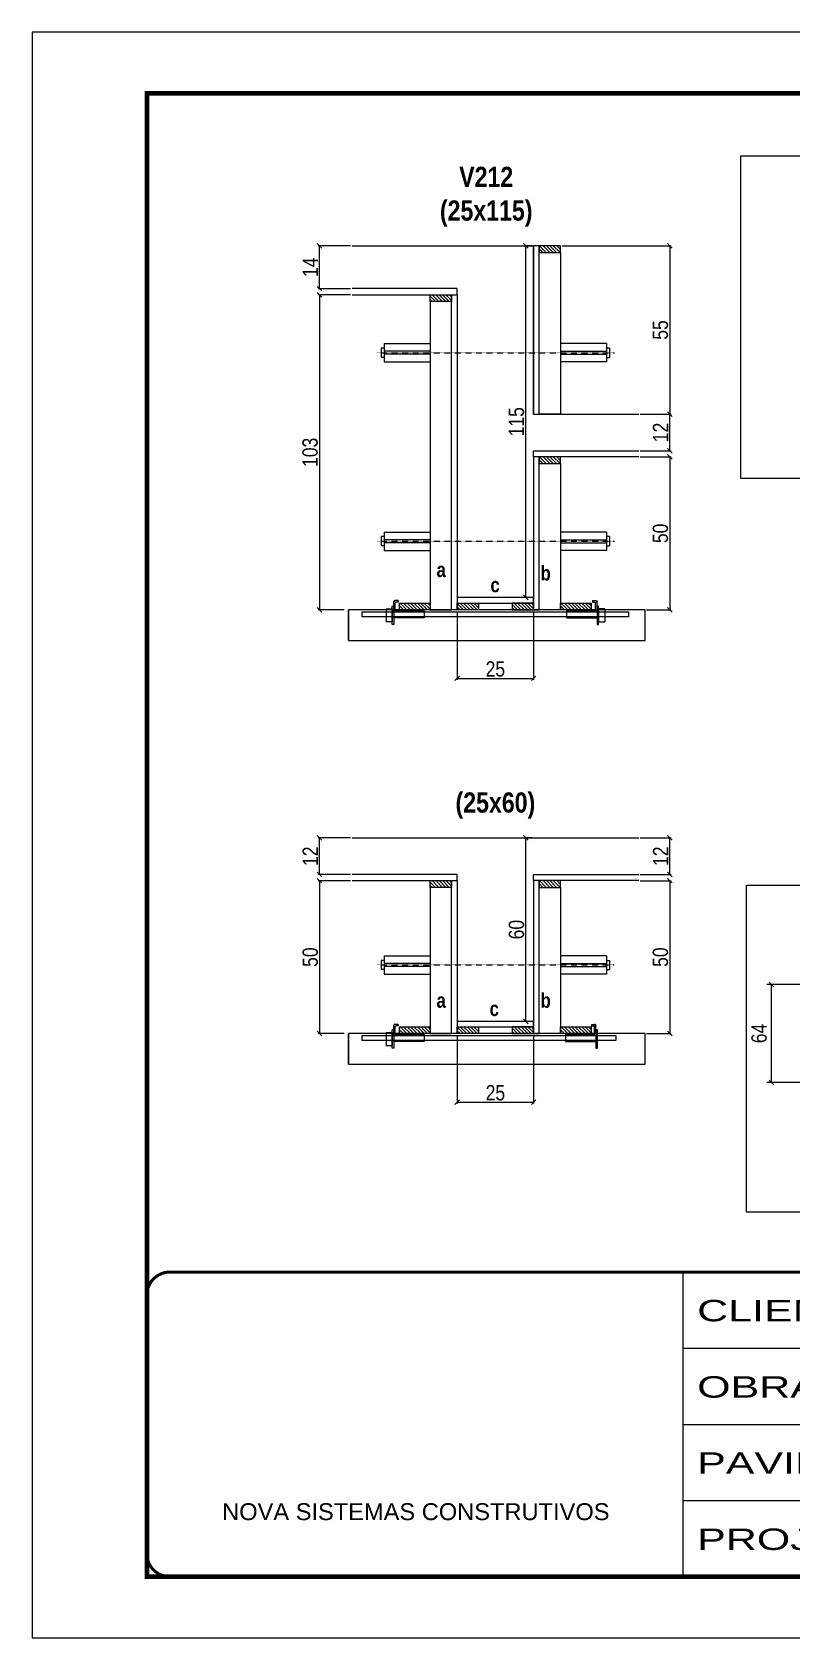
# Model space of a CAD drawing. Extents: x 2603 to 22413, y 1253 to 30260.
# Drawn here: x 4201 to 4698, y 24225 to 25275 of the extents above; entities that cross this region are included whole.
import ezdxf

# ---------------------------------------------------------------- set-up
doc = ezdxf.new("R2010")
doc.units = 0
for name, pattern in [('CONTINUO', [0]), ('DASHED', [0.75, 0.5, -0.25]), ('HIDDEN', [0.375, 0.25, -0.125])]:
    doc.linetypes.add(name, pattern=pattern)
for name, color, linetype in [('barrote', 251, 'Continuous'), ('COTA', 241, 'Continuous'), ('detalhes', 4, 'Continuous'), ('NOMENCLATURA', 7, 'Continuous'), ('Painéis', 200, 'Continuous'), ('presilha', 1, 'Continuous'), ('SARR_2.2x10', 60, 'Continuous'), ('SARR_2.2x7', 40, 'Continuous'), ('SARR_3.5x7', 81, 'Continuous'), ('TENSOR', 3, 'Continuous')]:
    doc.layers.add(name, color=color, linetype=linetype)
for name, color, linetype, lineweight in [('CONCRETO', 251, 'Continuous', 25), ('Folhas', 255, 'Continuous', 9), ('SARRAFO DE PRESSAO', 251, 'DASHED', 9), ('SCO-___-LAJ', 2, 'Continuous', 0)]:
    doc.layers.add(name, color=color, linetype=linetype, lineweight=lineweight)
doc.styles.add('ARIAL', font='arial.ttf')
doc.styles.add('COTA TECNICA', font='techl___.ttf', dxfattribs={"height": 10})
doc.styles.add('COTA TECNICA 2X', font='techl___.ttf', dxfattribs={"height": 10})
doc.styles.add('TECNICA', font='techb___.ttf', dxfattribs={"height": 10})
doc.styles.add('Tecnologia', font='')
doc.styles.get('Tecnologia').set_extended_font_data('Forgotten Futurist')
doc.dimstyles.new('PAINEL', dxfattribs={"dimtxt": 10, "dimasz": 3, "dimexe": 3, "dimexo": 3, "dimgap": 3, "dimtad": 1, "dimdec": 1, "dimzin": 12, "dimdsep": 46, "dimtxsty": 'COTA TECNICA', "dimblk1": 'OBLIQUE', "dimblk2": 'OBLIQUE', "dimsah": 1, "dimcen": 0.9, "dimclrd": 4, "dimclre": 4, "dimclrt": 240, "dimadec": 1, "dimazin": 3, "dimtfac": 1, "dimtdec": 1, "dimtmove": 0, "dimatfit": 3, "dimfxl": 1, "dimtolj": 1, "dimtzin": 12, "dimarcsym": 0})
doc.dimstyles.new('SECAO', dxfattribs={"dimscale": 0.333333, "dimtxt": 5, "dimasz": 9, "dimexe": 3, "dimexo": 3, "dimgap": 3, "dimtad": 1, "dimdec": 1, "dimlfac": 0.5, "dimzin": 12, "dimdsep": 46, "dimtxsty": 'COTA TECNICA 2X', "dimblk1": 'OBLIQUE', "dimblk2": 'OBLIQUE', "dimsah": 1, "dimcen": 0.9, "dimclrd": 4, "dimclre": 4, "dimclrt": 240, "dimadec": 1, "dimazin": 3, "dimtfac": 1, "dimtdec": 1, "dimtmove": 0, "dimatfit": 3, "dimfxl": 1, "dimtolj": 1, "dimtzin": 12, "dimarcsym": 0})

# ---------------------------------------------------------------- blocks, each defined once
blk = doc.blocks.new('9999999999')
at = {"color": 30, "linetype": 'CONTINUO'}
for p, q in [((98564.6, 34230.2), (98564.6, 34429.4)), ((98564.6, 34379.6), (99584, 34379.6)), ((98564.6, 34329.8), (99488, 34329.8)), ((98564.6, 34280), (99488, 34280))]:
    blk.add_line(p, q, dxfattribs=at)
at = {"color": 30, "linetype": 'CONTINUO', "const_width": 2}
blk.add_lwpolyline([(99584, 34230.2), (99584, 34414.4, 0.414214), (99569, 34429.4), (98229, 34429.4, 0.414214), (98214, 34414.4), (98214, 34245.2, 0.414214), (98229, 34230.2), (99584, 34230.2)], format="xyb", dxfattribs=at)
at = {"layer": 'Folhas'}
blk.add_lwpolyline([(98139, 34190.2), (99624, 34190.2), (99624, 35240.2), (98139, 35240.2)], close=True, dxfattribs=at)
at = {"layer": 'Folhas', "color": 30, "const_width": 3}
blk.add_lwpolyline([(98214, 34230.2), (99584, 34230.2), (99584, 35200.2), (98214, 35200.2)], close=True, dxfattribs=at)
at = {"color": 7, "linetype": 'Continuous', "ltscale": 5, "style": 'ARIAL'}
blk.add_text('NOVA SISTEMAS CONSTRUTIVOS', height=11.059, dxfattribs=at).set_placement((98263.2, 34267.2))
at = {"layer": 'Folhas', "color": 7, "style": 'Tecnologia', "width": 1.5}
for s, p in [('CLIENTE:', (98573.7, 34397.2)), ('OBRA:', (98573.7, 34347.3)), ('PAVIMENTO:', (98573.7, 34297.5)), ('PROJETO:', (98573.7, 34247.7))]:
    blk.add_text(s, height=14, dxfattribs=at).set_placement(p)
blk = doc.blocks.new('PRESILHA METÁLICA 1')
at = {"layer": 'presilha'}
for p, q in [((7.5, 10.6), (7.5, 19.9)), ((12, 21), (8.6, 21)), ((9, 11.6), (9, 18.9)), ((12, 19.5), (9.6, 19.5)), ((12, 21), (12, 19.5)), ((0, 13), (6, 13)), ((0, 13), (0, 0)), ((6, 0), (0, 0)), ((6, 15.5), (7.5, 15.5)), ((6, -2.5), (6, 15.5)), ((6, 13), (6, 0)), ((7.5, 15.5), (7.5, -2.5)), ((37.5, 4.1), (7.5, 4.1)), ((37.5, 11), (9.6, 11)), ((37.5, 11), (37.5, 4.1)), ((7.5, -2.5), (6, -2.5))]:
    blk.add_line(p, q, dxfattribs=at)
for centre, radius, start, end in [((8.6, 19.9), 1.14, 90, 180), ((9.6, 18.9), 0.57, 90, 180), ((9.6, 11.6), 0.57, 180, 270)]:
    blk.add_arc(centre, radius, start, end, dxfattribs=at)
blk = doc.blocks.new('_Oblique')
at = {"color": 0, "linetype": 'ByBlock', "lineweight": -2}
blk.add_line((-0.5, -0.5), (0.5, 0.5), dxfattribs=at)
blk = doc.blocks.new('*D525')
at = {"layer": 'COTA', "color": 4, "lineweight": -2, "transparency": 16777216}
for p, q in [((4599, 24997.1), (4619.3, 24997.1)), ((4618.3, 24997.1), (4618.3, 24897.1)), ((4603.1, 24897.1), (4619.3, 24897.1))]:
    blk.add_line(p, q, dxfattribs=at)
at = {"layer": 'Defpoints', "color": 0, "transparency": 16777216}
for p in [(4598, 24997.1), (4602.1, 24897.1), (4618.3, 24897.1)]:
    blk.add_point(p, dxfattribs=at)
at = {"layer": 'COTA', "color": 4, "lineweight": -2, "transparency": 16777216, "xscale": 3, "yscale": 3, "zscale": 3}
for p, rotation in [((4618.3, 24997.1), 90), ((4618.3, 24897.1), 270)]:
    blk.add_blockref('_Oblique', p, dxfattribs=dict(at, rotation=rotation))
at = {"layer": 'COTA', "color": 240, "transparency": 16777216, "insert": (4612.2, 24947.1), "char_height": 10, "attachment_point": 5, "rotation": 90, "style": 'COTA TECNICA 2X'}
blk.add_mtext('\\A1;50', dxfattribs=at)
blk = doc.blocks.new('*D526')
at = {"layer": 'COTA', "color": 4, "lineweight": -2, "transparency": 16777216}
for p, q in [((4599, 25025.1), (4619.3, 25025.1)), ((4618.3, 25001.1), (4618.3, 25025.1)), ((4599, 25001.1), (4619.3, 25001.1))]:
    blk.add_line(p, q, dxfattribs=at)
at = {"layer": 'Defpoints', "color": 0, "transparency": 16777216}
for p in [(4598, 25025.1), (4618.3, 25025.1), (4598, 25001.1)]:
    blk.add_point(p, dxfattribs=at)
at = {"layer": 'COTA', "color": 4, "lineweight": -2, "transparency": 16777216, "xscale": 3, "yscale": 3, "zscale": 3}
for p, rotation in [((4618.3, 25025.1), 90), ((4618.3, 25001.1), 270)]:
    blk.add_blockref('_Oblique', p, dxfattribs=dict(at, rotation=rotation))
at = {"layer": 'COTA', "color": 240, "transparency": 16777216, "insert": (4612.3, 25013.1), "char_height": 10, "attachment_point": 5, "rotation": 90, "style": 'COTA TECNICA 2X'}
blk.add_mtext('\\A1;12', dxfattribs=at)
blk = doc.blocks.new('*D527')
at = {"layer": 'COTA', "color": 4, "lineweight": -2, "transparency": 16777216}
for p, q in [((4409.6, 25103.1), (4388.4, 25103.1)), ((4389.4, 25103.1), (4389.4, 24897.1)), ((4405.5, 24897.1), (4388.4, 24897.1))]:
    blk.add_line(p, q, dxfattribs=at)
at = {"layer": 'Defpoints', "color": 0, "transparency": 16777216}
for p in [(4410.6, 25103.1), (4389.4, 24897.1), (4406.5, 24897.1)]:
    blk.add_point(p, dxfattribs=at)
at = {"layer": 'COTA', "color": 4, "lineweight": -2, "transparency": 16777216, "xscale": 3, "yscale": 3, "zscale": 3}
for p, rotation in [((4389.4, 25103.1), 90), ((4389.4, 24897.1), 270)]:
    blk.add_blockref('_Oblique', p, dxfattribs=dict(at, rotation=rotation))
at = {"layer": 'COTA', "color": 240, "transparency": 16777216, "insert": (4383.2, 25000.1), "char_height": 10, "attachment_point": 5, "rotation": 90, "style": 'COTA TECNICA 2X'}
blk.add_mtext('\\A1;103', dxfattribs=at)
blk = doc.blocks.new('*D2834')
at = {"layer": 'COTA', "color": 4, "lineweight": -2, "transparency": 16777216}
for p, q in [((4528.3, 25135.1), (4523.2, 25135.1)), ((4524.2, 24905.1), (4524.2, 25135.1)), ((4528.3, 24905.1), (4523.2, 24905.1))]:
    blk.add_line(p, q, dxfattribs=at)
at = {"layer": 'Defpoints', "color": 0, "transparency": 16777216}
for p in [(4524.2, 25135.1), (4529.3, 25135.1), (4529.3, 24905.1)]:
    blk.add_point(p, dxfattribs=at)
at = {"layer": 'COTA', "color": 4, "lineweight": -2, "transparency": 16777216, "xscale": 3, "yscale": 3, "zscale": 3}
for p, rotation in [((4524.2, 25135.1), 90), ((4524.2, 24905.1), 270)]:
    blk.add_blockref('_Oblique', p, dxfattribs=dict(at, rotation=rotation))
at = {"layer": 'COTA', "color": 240, "transparency": 16777216, "insert": (4518.1, 25020.1), "char_height": 10, "attachment_point": 5, "rotation": 90, "style": 'COTA TECNICA 2X'}
blk.add_mtext('\\A1;115', dxfattribs=at)
blk = doc.blocks.new('*D2835')
at = {"layer": 'COTA', "color": 4, "lineweight": -2, "transparency": 16777216}
for p, q in [((4409.6, 25135.1), (4388.4, 25135.1)), ((4389.4, 25107.1), (4389.4, 25135.1)), ((4409.6, 25107.1), (4388.4, 25107.1))]:
    blk.add_line(p, q, dxfattribs=at)
at = {"layer": 'Defpoints', "color": 0, "transparency": 16777216}
for p in [(4389.4, 25135.1), (4410.6, 25135.1), (4410.6, 25107.1)]:
    blk.add_point(p, dxfattribs=at)
at = {"layer": 'COTA', "color": 4, "lineweight": -2, "transparency": 16777216, "xscale": 3, "yscale": 3, "zscale": 3}
for p, rotation in [((4389.4, 25135.1), 90), ((4389.4, 25107.1), 270)]:
    blk.add_blockref('_Oblique', p, dxfattribs=dict(at, rotation=rotation))
at = {"layer": 'COTA', "color": 240, "transparency": 16777216, "insert": (4383.3, 25121.1), "char_height": 10, "attachment_point": 5, "rotation": 90, "style": 'COTA TECNICA 2X'}
blk.add_mtext('\\A1;14', dxfattribs=at)
blk = doc.blocks.new('*D2836')
at = {"layer": 'COTA', "color": 4, "lineweight": -2, "transparency": 16777216}
for p, q in [((4479.3, 24896.1), (4479.3, 24851.3)), ((4529.3, 24896.1), (4529.3, 24851.3)), ((4479.3, 24852.3), (4529.3, 24852.3))]:
    blk.add_line(p, q, dxfattribs=at)
at = {"layer": 'Defpoints', "color": 0, "transparency": 16777216}
for p in [(4479.3, 24897.1), (4529.3, 24897.1), (4529.3, 24852.3)]:
    blk.add_point(p, dxfattribs=at)
at = {"layer": 'COTA', "color": 4, "lineweight": -2, "transparency": 16777216, "xscale": 3, "yscale": 3, "zscale": 3, "rotation": 180}
blk.add_blockref('_Oblique', (4479.3, 24852.3), dxfattribs=at)
at = {"layer": 'COTA', "color": 4, "lineweight": -2, "transparency": 16777216, "xscale": 3, "yscale": 3, "zscale": 3}
blk.add_blockref('_Oblique', (4529.3, 24852.3), dxfattribs=at)
at = {"layer": 'COTA', "color": 240, "transparency": 16777216, "insert": (4504.3, 24858.4), "char_height": 10, "attachment_point": 5, "style": 'COTA TECNICA 2X'}
blk.add_mtext('\\A1;25', dxfattribs=at)
blk = doc.blocks.new('*D2837')
at = {"layer": 'COTA', "color": 4, "lineweight": -2, "transparency": 16777216}
for p, q in [((4547.9, 25135.1), (4619.3, 25135.1)), ((4618.3, 25135.1), (4618.3, 25025.1)), ((4599, 25025.1), (4619.3, 25025.1))]:
    blk.add_line(p, q, dxfattribs=at)
at = {"layer": 'Defpoints', "color": 0, "transparency": 16777216}
for p in [(4546.9, 25135.1), (4598, 25025.1), (4618.3, 25025.1)]:
    blk.add_point(p, dxfattribs=at)
at = {"layer": 'COTA', "color": 4, "lineweight": -2, "transparency": 16777216, "xscale": 3, "yscale": 3, "zscale": 3}
for p, rotation in [((4618.3, 25135.1), 90), ((4618.3, 25025.1), 270)]:
    blk.add_blockref('_Oblique', p, dxfattribs=dict(at, rotation=rotation))
at = {"layer": 'COTA', "color": 240, "transparency": 16777216, "insert": (4612.2, 25080.1), "char_height": 10, "attachment_point": 5, "rotation": 90, "style": 'COTA TECNICA 2X'}
blk.add_mtext('\\A1;55', dxfattribs=at)
blk = doc.blocks.new('PRESILHA METÁLICA 2')
at = {"layer": 'presilha'}
for p, q in [((-5.2, 23.5), (-5.2, 22)), ((-5.2, 23.5), (-1.9, 23.5)), ((-5.2, 22), (-2.8, 22)), ((-2.2, 14.1), (-2.2, 21.4)), ((0.8, 18), (-0.8, 18)), ((-0.8, 18), (-0.8, 0)), ((-0.8, 14.6), (-0.8, 22.4)), ((0.8, 0), (0.8, 18)), ((-30.8, 13.5), (-30.8, 6.6)), ((-30.8, 13.5), (-2.8, 13.5)), ((-30.8, 6.6), (-0.8, 6.6)), ((-0.8, 0), (0.8, 0))]:
    blk.add_line(p, q, dxfattribs=at)
for centre, radius, start, end in [((-2.8, 21.4), 0.57, 0, 90), ((-1.9, 22.4), 1.14, 0, 90), ((-2.8, 14.1), 0.57, 270, 0)]:
    blk.add_arc(centre, radius, start, end, dxfattribs=at)
blk = doc.blocks.new('*D528')
at = {"layer": 'COTA', "color": 4, "lineweight": -2, "transparency": 16777216}
for p, q in [((4599, 24720), (4619.3, 24720)), ((4618.3, 24720), (4618.3, 24620)), ((4603.1, 24620), (4619.3, 24620))]:
    blk.add_line(p, q, dxfattribs=at)
at = {"layer": 'Defpoints', "color": 0, "transparency": 16777216}
for p in [(4598, 24720), (4602.1, 24620), (4618.3, 24620)]:
    blk.add_point(p, dxfattribs=at)
at = {"layer": 'COTA', "color": 4, "lineweight": -2, "transparency": 16777216, "xscale": 3, "yscale": 3, "zscale": 3}
for p, rotation in [((4618.3, 24720), 90), ((4618.3, 24620), 270)]:
    blk.add_blockref('_Oblique', p, dxfattribs=dict(at, rotation=rotation))
at = {"layer": 'COTA', "color": 240, "transparency": 16777216, "insert": (4612.2, 24670), "char_height": 10, "attachment_point": 5, "rotation": 90, "style": 'COTA TECNICA 2X'}
blk.add_mtext('\\A1;50', dxfattribs=at)
blk = doc.blocks.new('*D529')
at = {"layer": 'COTA', "color": 4, "lineweight": -2, "transparency": 16777216}
for p, q in [((4599, 24748), (4619.3, 24748)), ((4618.3, 24724), (4618.3, 24748)), ((4599, 24724), (4619.3, 24724))]:
    blk.add_line(p, q, dxfattribs=at)
at = {"layer": 'Defpoints', "color": 0, "transparency": 16777216}
for p in [(4598, 24748), (4618.3, 24748), (4598, 24724)]:
    blk.add_point(p, dxfattribs=at)
at = {"layer": 'COTA', "color": 4, "lineweight": -2, "transparency": 16777216, "xscale": 3, "yscale": 3, "zscale": 3}
for p, rotation in [((4618.3, 24748), 90), ((4618.3, 24724), 270)]:
    blk.add_blockref('_Oblique', p, dxfattribs=dict(at, rotation=rotation))
at = {"layer": 'COTA', "color": 240, "transparency": 16777216, "insert": (4612.3, 24736), "char_height": 10, "attachment_point": 5, "rotation": 90, "style": 'COTA TECNICA 2X'}
blk.add_mtext('\\A1;12', dxfattribs=at)
blk = doc.blocks.new('*D530')
at = {"layer": 'COTA', "color": 4, "lineweight": -2, "transparency": 16777216}
for p, q in [((4409.6, 24720), (4388.4, 24720)), ((4389.4, 24720), (4389.4, 24620)), ((4405.5, 24620), (4388.4, 24620))]:
    blk.add_line(p, q, dxfattribs=at)
at = {"layer": 'Defpoints', "color": 0, "transparency": 16777216}
for p in [(4410.6, 24720), (4389.4, 24620), (4406.5, 24620)]:
    blk.add_point(p, dxfattribs=at)
at = {"layer": 'COTA', "color": 4, "lineweight": -2, "transparency": 16777216, "xscale": 3, "yscale": 3, "zscale": 3}
for p, rotation in [((4389.4, 24720), 90), ((4389.4, 24620), 270)]:
    blk.add_blockref('_Oblique', p, dxfattribs=dict(at, rotation=rotation))
at = {"layer": 'COTA', "color": 240, "transparency": 16777216, "insert": (4383.3, 24670), "char_height": 10, "attachment_point": 5, "rotation": 90, "style": 'COTA TECNICA 2X'}
blk.add_mtext('\\A1;50', dxfattribs=at)
blk = doc.blocks.new('*D2838')
at = {"layer": 'COTA', "color": 4, "lineweight": -2, "transparency": 16777216}
for p, q in [((4528.3, 24748), (4523.2, 24748)), ((4524.2, 24628), (4524.2, 24748)), ((4528.3, 24628), (4523.2, 24628))]:
    blk.add_line(p, q, dxfattribs=at)
at = {"layer": 'Defpoints', "color": 0, "transparency": 16777216}
for p in [(4524.2, 24748), (4529.3, 24748), (4529.3, 24628)]:
    blk.add_point(p, dxfattribs=at)
at = {"layer": 'COTA', "color": 4, "lineweight": -2, "transparency": 16777216, "xscale": 3, "yscale": 3, "zscale": 3}
for p, rotation in [((4524.2, 24748), 90), ((4524.2, 24628), 270)]:
    blk.add_blockref('_Oblique', p, dxfattribs=dict(at, rotation=rotation))
at = {"layer": 'COTA', "color": 240, "transparency": 16777216, "insert": (4518.1, 24688), "char_height": 10, "attachment_point": 5, "rotation": 90, "style": 'COTA TECNICA 2X'}
blk.add_mtext('\\A1;60', dxfattribs=at)
blk = doc.blocks.new('*D2839')
at = {"layer": 'COTA', "color": 4, "lineweight": -2, "transparency": 16777216}
for p, q in [((4409.6, 24748), (4388.4, 24748)), ((4389.4, 24724), (4389.4, 24748)), ((4409.6, 24724), (4388.4, 24724))]:
    blk.add_line(p, q, dxfattribs=at)
at = {"layer": 'Defpoints', "color": 0, "transparency": 16777216}
for p in [(4389.4, 24748), (4410.6, 24748), (4410.6, 24724)]:
    blk.add_point(p, dxfattribs=at)
at = {"layer": 'COTA', "color": 4, "lineweight": -2, "transparency": 16777216, "xscale": 3, "yscale": 3, "zscale": 3}
for p, rotation in [((4389.4, 24748), 90), ((4389.4, 24724), 270)]:
    blk.add_blockref('_Oblique', p, dxfattribs=dict(at, rotation=rotation))
at = {"layer": 'COTA', "color": 240, "transparency": 16777216, "insert": (4383.3, 24736), "char_height": 10, "attachment_point": 5, "rotation": 90, "style": 'COTA TECNICA 2X'}
blk.add_mtext('\\A1;12', dxfattribs=at)
blk = doc.blocks.new('*D2840')
at = {"layer": 'COTA', "color": 4, "lineweight": -2, "transparency": 16777216}
for p, q in [((4479.3, 24619), (4479.3, 24574.2)), ((4529.3, 24619), (4529.3, 24574.2)), ((4479.3, 24575.2), (4529.3, 24575.2))]:
    blk.add_line(p, q, dxfattribs=at)
at = {"layer": 'Defpoints', "color": 0, "transparency": 16777216}
for p in [(4479.3, 24620), (4529.3, 24620), (4529.3, 24575.2)]:
    blk.add_point(p, dxfattribs=at)
at = {"layer": 'COTA', "color": 4, "lineweight": -2, "transparency": 16777216, "xscale": 3, "yscale": 3, "zscale": 3, "rotation": 180}
blk.add_blockref('_Oblique', (4479.3, 24575.2), dxfattribs=at)
at = {"layer": 'COTA', "color": 4, "lineweight": -2, "transparency": 16777216, "xscale": 3, "yscale": 3, "zscale": 3}
blk.add_blockref('_Oblique', (4529.3, 24575.2), dxfattribs=at)
at = {"layer": 'COTA', "color": 240, "transparency": 16777216, "insert": (4504.3, 24581.3), "char_height": 10, "attachment_point": 5, "style": 'COTA TECNICA 2X'}
blk.add_mtext('\\A1;25', dxfattribs=at)
blk = doc.blocks.new('*D2750')
at = {"layer": 'COTA', "color": 4, "linetype": 'ByBlock', "lineweight": -2, "transparency": 16777216}
for p, q in [((4744.9, 24652.1), (4681.8, 24652.1)), ((4684.8, 24588.1), (4684.8, 24652.1)), ((4744.9, 24588.1), (4681.8, 24588.1))]:
    blk.add_line(p, q, dxfattribs=at)
at = {"layer": 'Defpoints', "color": 0, "linetype": 'ByBlock', "transparency": 16777216}
for p in [(4684.8, 24652.1), (4747.9, 24652.1), (4747.9, 24588.1)]:
    blk.add_point(p, dxfattribs=at)
at = {"layer": 'COTA', "color": 4, "linetype": 'ByBlock', "lineweight": -2, "transparency": 16777216, "xscale": 3, "yscale": 3, "zscale": 3}
for p, rotation in [((4684.8, 24652.1), 90), ((4684.8, 24588.1), 270)]:
    blk.add_blockref('_Oblique', p, dxfattribs=dict(at, rotation=rotation))
at = {"layer": 'COTA', "color": 240, "linetype": 'ByBlock', "transparency": 16777216, "insert": (4676.7, 24620.1), "char_height": 10, "attachment_point": 5, "rotation": 90, "style": 'COTA TECNICA'}
blk.add_mtext('\\A1;64', dxfattribs=at)
blk = doc.blocks.new('*D1415')
at = {"layer": 'COTA', "color": 4, "linetype": 'ByBlock', "lineweight": -2, "transparency": 16777216}
for p, q in [((4744.9, 24652.1), (4681.8, 24652.1)), ((4684.8, 24588.1), (4684.8, 24652.1)), ((4744.9, 24588.1), (4681.8, 24588.1))]:
    blk.add_line(p, q, dxfattribs=at)
at = {"layer": 'Defpoints', "color": 0, "linetype": 'ByBlock', "transparency": 16777216}
for p in [(4684.8, 24652.1), (4747.9, 24652.1), (4747.9, 24588.1)]:
    blk.add_point(p, dxfattribs=at)
at = {"layer": 'COTA', "color": 4, "linetype": 'ByBlock', "lineweight": -2, "transparency": 16777216, "xscale": 3, "yscale": 3, "zscale": 3}
for p, rotation in [((4684.8, 24652.1), 90), ((4684.8, 24588.1), 270)]:
    blk.add_blockref('_Oblique', p, dxfattribs=dict(at, rotation=rotation))
at = {"layer": 'COTA', "color": 240, "linetype": 'ByBlock', "transparency": 16777216, "insert": (4676.7, 24620.1), "char_height": 10, "attachment_point": 5, "rotation": 90, "style": 'COTA TECNICA'}
blk.add_mtext('\\A1;64', dxfattribs=at)

msp = doc.modelspace()

# ---------------------------------------------------------------- hatches: boundary and pattern name
at = {"layer": 'SARR_2.2x10'}
h = msp.add_hatch(dxfattribs=at)
h.set_pattern_fill('ANSI31', color=256, scale=0.5, angle=90)
h.set_pattern_definition([(135, (37635.2374, -98615.0435), (-1.122532015, -1.122532015), [])])
h.paths.add_polyline_path([(4441.7, 24901.53), (4441.7, 24897.13), (4461.7, 24897.13), (4461.7, 24901.53)])
h = msp.add_hatch(dxfattribs=at)
h.set_pattern_fill('ANSI31', color=256, scale=0.5, angle=90)
h.set_pattern_definition([(135, (37740.4374, -98615.0435), (-1.122532015, -1.122532015), [])])
h.paths.add_polyline_path([(4546.9, 24901.53), (4546.9, 24897.13), (4566.9, 24897.13), (4566.9, 24901.53)])
h = msp.add_hatch(dxfattribs=at)
h.set_pattern_fill('ANSI31', color=256, scale=0.5, angle=90)
h.set_pattern_definition([(135, (37635.2374, -98892.146), (-1.122532015, -1.122532015), [])])
h.paths.add_polyline_path([(4441.7, 24624.42), (4441.7, 24620.02), (4461.7, 24620.02), (4461.7, 24624.42)])
h = msp.add_hatch(dxfattribs=at)
h.set_pattern_fill('ANSI31', color=256, scale=0.5, angle=90)
h.set_pattern_definition([(135, (37740.4374, -98892.146), (-1.122532015, -1.122532015), [])])
h.paths.add_polyline_path([(4546.9, 24624.42), (4546.9, 24620.02), (4566.9, 24620.02), (4566.9, 24624.42)])
at = {"layer": 'SARR_2.2x7'}
h = msp.add_hatch(dxfattribs=at)
h.set_pattern_fill('ANSI31', color=256, scale=0.5, angle=90)
h.set_pattern_definition([(135, (37661.2374, -98381.4435), (-1.122532015, -1.122532015), [])])
h.paths.add_polyline_path([(4532.9, 25135.13), (4532.9, 25130.73), (4546.9, 25130.73), (4546.9, 25135.13)])
h = msp.add_hatch(dxfattribs=at)
h.set_pattern_fill('ANSI31', color=256, scale=0.5, angle=90)
h.set_pattern_definition([(135, (37629.2374, -98413.4435), (-1.122532015, -1.122532015), [])])
h.paths.add_polyline_path([(4475.7, 25103.13), (4475.7, 25098.73), (4461.7, 25098.73), (4461.7, 25103.13)])
h = msp.add_hatch(dxfattribs=at)
h.set_pattern_fill('ANSI31', color=256, scale=0.5, angle=90)
h.set_pattern_definition([(135, (37661.2374, -98519.4435), (-1.122532015, -1.122532015), [])])
h.paths.add_polyline_path([(4532.9, 24997.13), (4532.9, 24992.73), (4546.9, 24992.73), (4546.9, 24997.13)])
h = msp.add_hatch(dxfattribs=at)
h.set_pattern_fill('ANSI31', color=256, scale=0.5, angle=90)
h.set_pattern_definition([(135, (37714.8374, -98615.0435), (-1.122532015, -1.122532015), [])])
h.paths.add_polyline_path([(4493.3, 24897.13), (4493.3, 24901.53), (4479.3, 24901.53), (4479.3, 24897.13)])
h = msp.add_hatch(dxfattribs=at)
h.set_pattern_fill('ANSI31', color=256, scale=0.5, angle=90)
h.set_pattern_definition([(135, (37664.8374, -98615.0435), (-1.122532015, -1.122532015), [])])
h.paths.add_polyline_path([(4515.3, 24897.13), (4515.3, 24901.53), (4529.3, 24901.53), (4529.3, 24897.13)])
h = msp.add_hatch(dxfattribs=at)
h.set_pattern_fill('ANSI31', color=256, scale=0.5, angle=90)
h.set_pattern_definition([(135, (37629.2374, -98796.546), (-1.122532015, -1.122532015), [])])
h.paths.add_polyline_path([(4475.7, 24720.02), (4475.7, 24715.62), (4461.7, 24715.62), (4461.7, 24720.02)])
h = msp.add_hatch(dxfattribs=at)
h.set_pattern_fill('ANSI31', color=256, scale=0.5, angle=90)
h.set_pattern_definition([(135, (37661.2374, -98796.546), (-1.122532015, -1.122532015), [])])
h.paths.add_polyline_path([(4532.9, 24720.02), (4532.9, 24715.62), (4546.9, 24715.62), (4546.9, 24720.02)])
h = msp.add_hatch(dxfattribs=at)
h.set_pattern_fill('ANSI31', color=256, scale=0.5, angle=90)
h.set_pattern_definition([(135, (37714.8374, -98892.146), (-1.122532015, -1.122532015), [])])
h.paths.add_polyline_path([(4493.3, 24620.02), (4493.3, 24624.42), (4479.3, 24624.42), (4479.3, 24620.02)])
h = msp.add_hatch(dxfattribs=at)
h.set_pattern_fill('ANSI31', color=256, scale=0.5, angle=90)
h.set_pattern_definition([(135, (37664.8374, -98892.146), (-1.122532015, -1.122532015), [])])
h.paths.add_polyline_path([(4515.3, 24620.02), (4515.3, 24624.42), (4529.3, 24624.42), (4529.3, 24620.02)])

# ---------------------------------------------------------------- linework, layer by layer
at = {"ltscale": 3}
for p, q in [((4429.7, 25068.18), (4429.7, 25062.18)), ((4431.7, 25068.18), (4429.7, 25068.18)), ((4431.7, 25071.18), (4431.7, 25059.18)), ((4431.7, 25071.18), (4461.7, 25071.18)), ((4461.7, 25066.18), (4431.7, 25066.18)), ((4461.7, 25064.18), (4431.7, 25064.18)), ((4576.9, 25071.18), (4546.9, 25071.18)), ((4546.9, 25066.18), (4576.9, 25066.18)), ((4546.9, 25064.18), (4576.9, 25064.18)), ((4576.9, 25071.18), (4576.9, 25059.18)), ((4578.9, 25068.18), (4576.9, 25068.18)), ((4578.9, 25068.18), (4578.9, 25062.18)), ((4431.7, 25062.18), (4429.7, 25062.18)), ((4431.7, 25059.18), (4461.7, 25059.18)), ((4576.9, 25059.18), (4546.9, 25059.18)), ((4576.9, 25062.18), (4578.9, 25062.18)), ((4429.7, 24944.98), (4429.7, 24938.98)), ((4431.7, 24944.98), (4429.7, 24944.98)), ((4431.7, 24938.98), (4429.7, 24938.98)), ((4431.7, 24947.98), (4431.7, 24935.98)), ((4431.7, 24947.98), (4461.7, 24947.98)), ((4461.7, 24942.98), (4431.7, 24942.98)), ((4461.7, 24940.98), (4431.7, 24940.98)), ((4576.9, 24947.98), (4546.9, 24947.98)), ((4546.9, 24942.98), (4576.9, 24942.98)), ((4546.9, 24940.98), (4576.9, 24940.98)), ((4576.9, 24947.98), (4576.9, 24935.98)), ((4578.9, 24944.98), (4576.9, 24944.98)), ((4576.9, 24938.98), (4578.9, 24938.98)), ((4578.9, 24944.98), (4578.9, 24938.98)), ((4431.7, 24935.98), (4461.7, 24935.98)), ((4576.9, 24935.98), (4546.9, 24935.98)), ((4429.7, 24667.87), (4429.7, 24661.87)), ((4431.7, 24667.87), (4429.7, 24667.87)), ((4431.7, 24670.87), (4431.7, 24658.87)), ((4431.7, 24670.87), (4461.7, 24670.87)), ((4461.7, 24665.87), (4431.7, 24665.87)), ((4576.9, 24670.87), (4546.9, 24670.87)), ((4546.9, 24665.87), (4576.9, 24665.87)), ((4576.9, 24670.87), (4576.9, 24658.87)), ((4576.9, 24667.87), (4578.9, 24667.87)), ((4578.9, 24667.87), (4578.9, 24661.87)), ((4431.7, 24661.87), (4429.7, 24661.87)), ((4461.7, 24663.87), (4431.7, 24663.87)), ((4431.7, 24658.87), (4461.7, 24658.87)), ((4546.9, 24663.87), (4576.9, 24663.87)), ((4576.9, 24658.87), (4546.9, 24658.87)), ((4576.9, 24661.87), (4578.9, 24661.87))]:
    msp.add_line(p, q, dxfattribs=at)
at = {"layer": 'barrote'}
for points in [[(4408.24, 24877.13), (4602.16, 24877.13), (4602.16, 24897.13), (4408.24, 24897.13)], [(4408.24, 24600.02), (4602.16, 24600.02), (4602.16, 24620.02), (4408.24, 24620.02)]]:
    msp.add_lwpolyline(points, close=True, dxfattribs=at)
at = {"layer": 'CONCRETO', "linetype": 'Continuous'}
for p, q in [((4410.6, 25135.13), (4529.3, 25135.13)), ((4529.3, 25025.13), (4529.3, 25135.13)), ((4529.3, 25025.13), (4598, 25025.13)), ((4410.6, 24748.02), (4598, 24748.02))]:
    msp.add_line(p, q, dxfattribs=at)
at = {"layer": 'COTA'}
for points in [[(4664.82, 25193.89), (5230.23, 25193.89), (5230.23, 24982.88), (4664.82, 24982.88)], [(4668.52, 24717.03), (5026.77, 24717.03), (5026.77, 24503.28), (4668.52, 24503.28)]]:
    msp.add_lwpolyline(points, close=True, dxfattribs=at)
at = {"layer": 'detalhes', "color": 250}
for p, q in [((4408.24, 24877.13), (4408.24, 24897.13)), ((4408.24, 24600.02), (4408.24, 24620.02))]:
    msp.add_line(p, q, dxfattribs=at)
at = {"layer": 'Painéis', "linetype": 'Continuous'}
for points in [[(4532.9, 25025.13), (4532.9, 25135.13), (4529.3, 25135.13), (4529.3, 25025.13)], [(4475.7, 24897.13), (4475.7, 25103.13), (4479.3, 25103.13), (4479.3, 24897.13)], [(4532.9, 24897.13), (4532.9, 24997.13), (4529.3, 24997.13), (4529.3, 24897.13)], [(4529.3, 24905.13), (4479.3, 24905.13), (4479.3, 24901.53), (4529.3, 24901.53)], [(4475.7, 24620.02), (4475.7, 24720.02), (4479.3, 24720.02), (4479.3, 24620.02)], [(4532.9, 24620.02), (4532.9, 24720.02), (4529.3, 24720.02), (4529.3, 24620.02)], [(4529.3, 24628.02), (4479.3, 24628.02), (4479.3, 24624.42), (4529.3, 24624.42)]]:
    msp.add_lwpolyline(points, close=True, dxfattribs=at)
at = {"layer": 'Painéis', "linetype": 'Continuous', "elevation": 0}
for points in [[(4410.6, 25103.13), (4479.3, 25103.13), (4479.3, 25107.13), (4410.6, 25107.13)], [(4598, 24997.13), (4529.3, 24997.13), (4529.3, 25001.13), (4598, 25001.13)], [(4410.6, 24720.02), (4479.3, 24720.02), (4479.3, 24724.02), (4410.6, 24724.02)], [(4598, 24720.02), (4529.3, 24720.02), (4529.3, 24724.02), (4598, 24724.02)]]:
    msp.add_lwpolyline(points, dxfattribs=at)
at = {"layer": 'SARR_2.2x10'}
for points in [[(4441.7, 24901.53), (4461.7, 24901.53), (4461.7, 24897.13), (4441.7, 24897.13)], [(4546.9, 24901.53), (4566.9, 24901.53), (4566.9, 24897.13), (4546.9, 24897.13)], [(4441.7, 24624.42), (4461.7, 24624.42), (4461.7, 24620.02), (4441.7, 24620.02)], [(4546.9, 24624.42), (4566.9, 24624.42), (4566.9, 24620.02), (4546.9, 24620.02)]]:
    msp.add_lwpolyline(points, close=True, dxfattribs=at)
at = {"layer": 'SARR_2.2x7', "elevation": 0}
for points in [[(4546.9, 25135.13), (4532.9, 25135.13), (4532.9, 25130.73), (4546.9, 25130.73)], [(4461.7, 25103.13), (4475.7, 25103.13), (4475.7, 25098.73), (4461.7, 25098.73)], [(4461.7, 24720.02), (4475.7, 24720.02), (4475.7, 24715.62), (4461.7, 24715.62)], [(4546.9, 24720.02), (4532.9, 24720.02), (4532.9, 24715.62), (4546.9, 24715.62)]]:
    msp.add_lwpolyline(points, close=True, dxfattribs=at)
at = {"layer": 'SARR_2.2x7'}
for points in [[(4546.9, 24997.13), (4532.9, 24997.13), (4532.9, 24992.73), (4546.9, 24992.73)], [(4479.3, 24901.53), (4493.3, 24901.53), (4493.3, 24897.13), (4479.3, 24897.13)], [(4529.3, 24901.53), (4515.3, 24901.53), (4515.3, 24897.13), (4529.3, 24897.13)], [(4479.3, 24624.42), (4493.3, 24624.42), (4493.3, 24620.02), (4479.3, 24620.02)], [(4529.3, 24624.42), (4515.3, 24624.42), (4515.3, 24620.02), (4529.3, 24620.02)]]:
    msp.add_lwpolyline(points, close=True, dxfattribs=at)
at = {"layer": 'SARR_3.5x7'}
for points in [[(4532.9, 25130.73), (4546.9, 25130.73), (4546.9, 25025.13), (4532.9, 25025.13)], [(4475.7, 25098.73), (4461.7, 25098.73), (4461.7, 24897.13), (4475.7, 24897.13)], [(4475.7, 24715.62), (4461.7, 24715.62), (4461.7, 24620.02), (4475.7, 24620.02)], [(4532.9, 24715.62), (4546.9, 24715.62), (4546.9, 24620.02), (4532.9, 24620.02)]]:
    msp.add_lwpolyline(points, close=True, dxfattribs=at)
at = {"layer": 'SARR_3.5x7', "elevation": 0}
msp.add_lwpolyline([(4532.9, 24992.73), (4546.9, 24992.73), (4546.9, 24897.13), (4532.9, 24897.13)], close=True, dxfattribs=at)
at = {"layer": 'SCO-___-LAJ', "color": 1}
for points in [[(4417.25, 24895.79), (4591.35, 24895.79), (4591.35, 24892.59), (4417.25, 24892.59)], [(4417.25, 24618.69), (4583.03, 24618.69), (4583.03, 24615.49), (4417.25, 24615.49)]]:
    msp.add_lwpolyline(points, close=True, dxfattribs=at)
at = {"layer": 'TENSOR', "linetype": 'HIDDEN', "ltscale": 0.5}
for p, q in [((4426.7, 25065.18), (4582.2, 25065.18)), ((4426.7, 24941.98), (4582.2, 24941.98)), ((4426.7, 24664.87), (4581.9, 24664.87))]:
    msp.add_line(p, q, dxfattribs=at)

# ---------------------------------------------------------------- block references
at = {"layer": 'presilha', "yscale": 0.6666666666666666, "zscale": 0.6666666666666666}
for name, p, xscale in [('PRESILHA METÁLICA 1', (4432.83, 24889.16), 0.6666666666666666), ('PRESILHA METÁLICA 1', (4575.77, 24889.16), -0.6666666666666666), ('PRESILHA METÁLICA 1', (4432.83, 24612.06), 0.6666666666666666), ('PRESILHA METÁLICA 2', (4570.58, 24610.39), 0.6666666666666666)]:
    msp.add_blockref(name, p, dxfattribs=dict(at, xscale=xscale))
at = {"layer": 'SARRAFO DE PRESSAO', "color": 6, "linetype": 'ByBlock'}
msp.add_blockref('9999999999', (-93937.51, -9965.33), dxfattribs=at)

# ---------------------------------------------------------------- texts
at = {"layer": 'detalhes', "style": 'TECNICA'}
for s, p in [('a', (4465.82, 24918.54)), ('b', (4533.8, 24916.32)), ('c', (4501.04, 24908.6)), ('a', (4465.82, 24636.92)), ('b', (4533.8, 24636.91)), ('c', (4500.53, 24631.5))]:
    msp.add_text(s, height=9.6, dxfattribs=at).set_placement(p)
at = {"layer": 'NOMENCLATURA', "char_height": 13.2, "attachment_point": 2, "style": 'TECNICA'}
for s, insert in [('V212\\P(25x115)', (4498.3, 25186.82)), ('\\P(25x60)', (4504.3, 24799.72))]:
    msp.add_mtext_dynamic_manual_height_columns(s, width=300.2766, gutter_width=1, heights=[0], dxfattribs=dict(at, insert=insert))

# ---------------------------------------------------------------- dimensions: what is measured, and where the dimension line sits
at = {"layer": 'COTA'}
for base, p1, p2, picture, middle in [((4389.38, 25135.13), (4410.6, 25107.13), (4410.6, 25135.13), '*D2835', (4383.31, 25121.13)), ((4524.23, 25135.13), (4529.3, 24905.13), (4529.3, 25135.13), '*D2834', (4518.12, 25020.13)), ((4618.35, 25025.13), (4546.9, 25135.13), (4598, 25025.13), '*D2837', (4612.24, 25080.13)), ((4389.38, 24897.13, 0), (4410.6, 25103.13), (4406.49, 24897.13, 0), '*D527', (4383.16, 25000.13, 0)), ((4618.35, 25025.13), (4598, 25001.13), (4598, 25025.13), '*D526', (4612.29, 25013.13)), ((4618.35, 24897.13, 0), (4598, 24997.13), (4602.11, 24897.13, 0), '*D525', (4612.24, 24947.13, 0)), ((4389.38, 24748.02), (4410.6, 24724.02), (4410.6, 24748.02), '*D2839', (4383.32, 24736.02)), ((4524.23, 24748.02), (4529.3, 24628.02), (4529.3, 24748.02), '*D2838', (4518.12, 24688.02)), ((4618.35, 24748.02), (4598, 24724.02), (4598, 24748.02), '*D529', (4612.29, 24736.02)), ((4389.38, 24620.02, 0), (4410.6, 24720.02), (4406.49, 24620.02, 0), '*D530', (4383.27, 24670.02, 0)), ((4618.35, 24620.02, 0), (4598, 24720.02), (4602.11, 24620.02, 0), '*D528', (4612.24, 24670.02, 0))]:
    dim = msp.add_linear_dim(base=base, p1=p1, p2=p2, angle=90, dimstyle='SECAO', dxfattribs=at)
    dim.commit()
    dim.dimension.update_dxf_attribs({"geometry": picture, "text_midpoint": middle})
for base, p1, p2, picture, middle in [((4529.3, 24852.3), (4479.3, 24897.13), (4529.3, 24897.13), '*D2836', (4504.3, 24858.41)), ((4529.3, 24575.2), (4479.3, 24620.02), (4529.3, 24620.02), '*D2840', (4504.3, 24581.31))]:
    dim = msp.add_linear_dim(base=base, p1=p1, p2=p2, dimstyle='SECAO', dxfattribs=at)
    dim.commit()
    dim.dimension.update_dxf_attribs({"geometry": picture, "text_midpoint": middle})
at = {"layer": 'COTA', "linetype": 'ByBlock'}
for picture in ['*D2750', '*D1415']:
    dim = msp.add_linear_dim(base=(4684.84, 24652.08), p1=(4747.86, 24588.08), p2=(4747.86, 24652.08), angle=90, dimstyle='PAINEL', dxfattribs=at)
    dim.commit()
    dim.dimension.update_dxf_attribs({"geometry": picture, "text_midpoint": (4676.73, 24620.08)})

doc.saveas('drawing.dxf')
